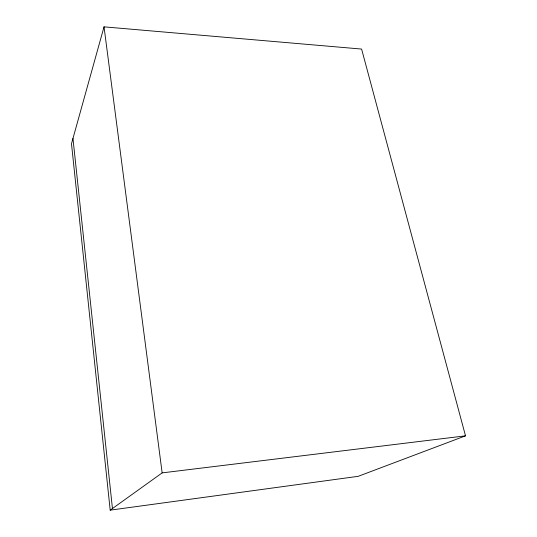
<?xml version="1.0" encoding="UTF-8"?>
<svg xmlns="http://www.w3.org/2000/svg" width="537" height="537" viewBox="0 0 537 537"><rect width="100%" height="100%" fill="white"/><g stroke="black" fill="none" stroke-linecap="round" stroke-linejoin="round"><path stroke-width="0.81" d="M104.03 26.85L71.488 143.755L110.192 510.15L358.192 476.326L465.512 435.836L361.602 49.068L104.03 26.85L162.147 472.882L110.192 510.15M162.147 472.882L465.512 435.836M72.965 138.452L112.448 508.532"/></g></svg>
